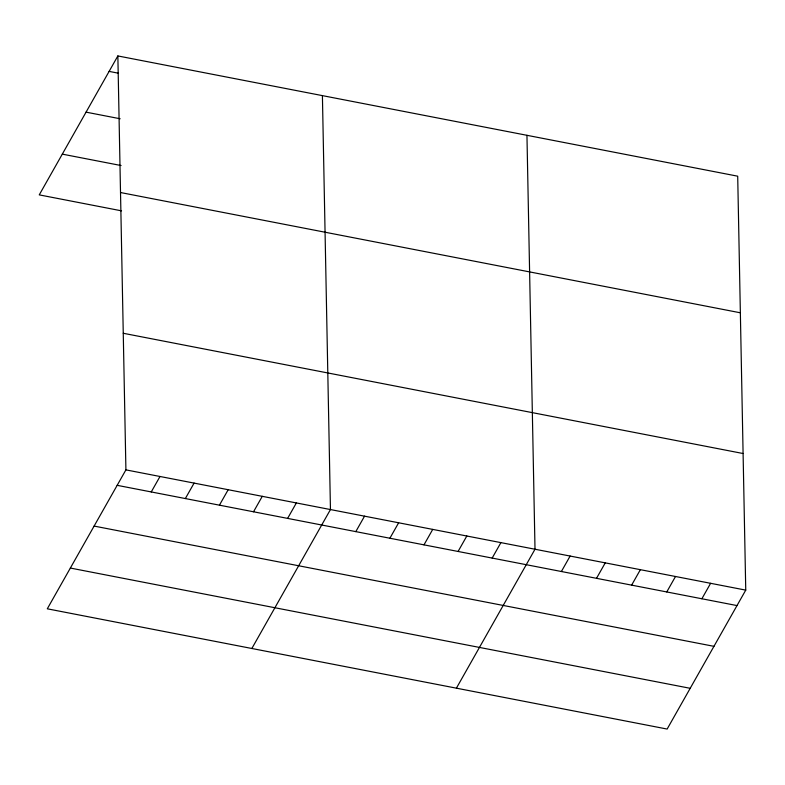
<?xml version="1.0" encoding="UTF-8"?>
<svg xmlns="http://www.w3.org/2000/svg" width="785" height="785" viewBox="0 0 785 785"><rect width="100%" height="100%" fill="white"/><g stroke="black" fill="none" stroke-linecap="round" stroke-linejoin="round"><path stroke-width="1.18" d="M117.858 55.941L125.914 469.872L47.296 608.807L667.142 729.059L745.75 590.124L737.704 176.193L117.858 55.941L39.25 194.876L121.538 210.841M151.25 491.94L160.003 476.485M185.348 498.553L194.091 483.099M219.437 505.167L228.18 489.712M253.526 511.781L262.278 496.326M287.624 518.394L296.367 502.94M251.848 648.488L330.456 509.553L322.409 95.623M355.801 531.622L364.544 516.167M389.89 538.235L398.643 522.781M423.988 544.849L432.731 529.394M458.077 551.462L466.82 536.008M492.166 558.076L500.909 542.621M456.399 688.17L535.007 549.235L526.951 135.305M561.383 571.509L570.126 556.045M596.512 578.319L605.255 562.865M631.631 585.139L640.374 569.674M666.759 591.949L675.502 576.494M701.878 598.759L710.621 583.304M109.115 71.396L118.515 73.221M86.056 112.147L120.154 118.761M62.309 154.135L121.086 165.537M120.517 192.531L740.353 312.793M123.255 333.272L743.091 453.524M125.914 469.872L745.75 590.124M117.161 485.326L737.007 605.578M94.112 526.078L713.948 646.33M70.356 568.055L690.192 688.308"/></g></svg>
